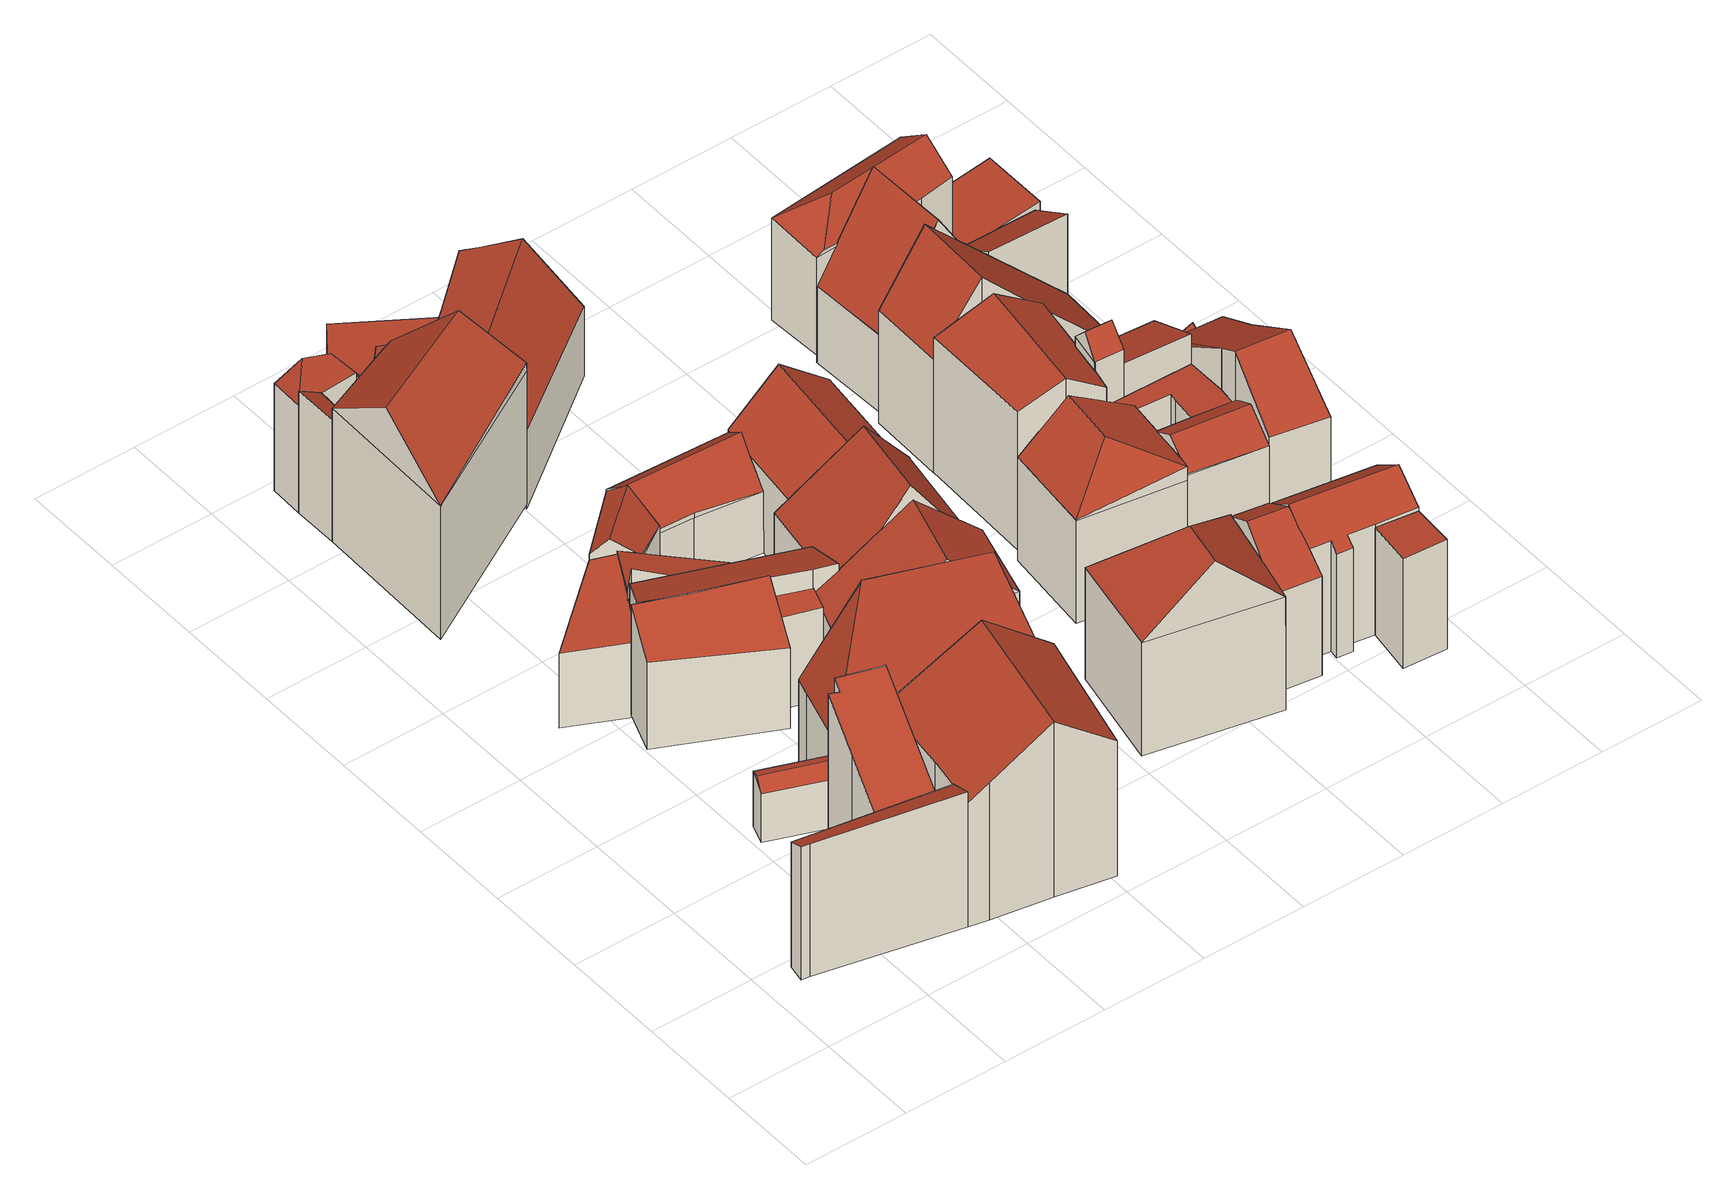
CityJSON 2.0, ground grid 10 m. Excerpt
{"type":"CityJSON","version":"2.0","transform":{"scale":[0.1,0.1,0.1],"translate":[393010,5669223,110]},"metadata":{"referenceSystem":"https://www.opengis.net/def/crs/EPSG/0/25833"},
"CityObjects":{
"building1":{"type":"Building","attributes":{"Dachtyp_tdc":"tdcFreeFormRoof","Gemeindeschluessel":14627140,"Dachneigung":41.01,"QualitaetDacherkennung":60,"Geometrietyp2DReferenz":"3000","function":"31001_9998","roofType":"5000","measuredHeight":6.2},"geometry":[{"type":"MultiSurface","lod":"2","boundaries":[[[0,1,2,3]],[[1,4,5,2]],[[4,6,7,5]],[[6,8,9,7]],[[8,10,11,9]],[[10,0,3,11]],[[12,10,8,13]],[[4,1,0,12,13,6]],[[0,10,12]],[[8,6,13]],[[3,2,5,7,9,11]]],"semantics":{"surfaces":[{"type":"WallSurface"},{"type":"RoofSurface"},{"type":"GroundSurface"}],"values":[0,0,0,0,0,0,1,1,0,0,2]}}]},
"building2":{"type":"Building","attributes":{"Gemeindeschluessel":14627140,"Geometrietyp2DReferenz":"3000","function":"31001_9998","roofType":"9999"},"children":["building2-1","building2-2","building2-3"]},
"building2-1":{"type":"BuildingPart","attributes":{"Dachtyp_tdc":"tdcPolyFlatRoof","Dachneigung":39.76,"QualitaetDacherkennung":80,"Geometrietyp2DReferenz":"3000","roofType":"2100","measuredHeight":17.14},"parents":["building2"],"geometry":[{"type":"MultiSurface","lod":"2","boundaries":[[[14,15,16,17]],[[15,18,19,16]],[[18,20,21,19]],[[20,22,23,21]],[[22,24,25,23]],[[24,26,27,28,25]],[[24,22,20,18,15,14,29,26]],[[28,17,16,19,21,23,25]],[[29,27,26]],[[14,17,28,27,29]]],"semantics":{"surfaces":[{"type":"WallSurface"},{"type":"RoofSurface"},{"type":"GroundSurface"},{"type":"ClosureSurface"}],"values":[0,0,0,0,0,0,1,2,0,3]}}]},
"building2-2":{"type":"BuildingPart","attributes":{"Dachtyp_tdc":"tdcPolyFlatRoof","Dachneigung":23.71,"QualitaetDacherkennung":49,"Geometrietyp2DReferenz":"3000","roofType":"2100","measuredHeight":14.38},"parents":["building2"],"geometry":[{"type":"MultiSurface","lod":"2","boundaries":[[[30,31,32,33,34]],[[31,35,36,32]],[[35,37,38,36]],[[37,39,40,41,38]],[[39,37,35,31,30]],[[33,32,36,38,41]],[[34,40,39,30]],[[34,33,41,40]]],"semantics":{"surfaces":[{"type":"WallSurface"},{"type":"RoofSurface"},{"type":"GroundSurface"},{"type":"ClosureSurface"}],"values":[0,0,0,0,1,2,0,3]}}]},
"building2-3":{"type":"BuildingPart","attributes":{"Dachtyp_tdc":"tdcGableRoof","Dachneigung":35.71,"QualitaetDacherkennung":78,"Geometrietyp2DReferenz":"3000","roofType":"3100","measuredHeight":18.74},"parents":["building2"],"geometry":[{"type":"MultiSurface","lod":"2","boundaries":[[[40,42,14,17,41]],[[27,43,44,28]],[[43,45,46,44]],[[45,47,48,46]],[[47,49,50,48]],[[49,51,52,50]],[[51,34,33,52]],[[49,47,45,43]],[[43,27,29,42,40,34,51,49]],[[41,17,28,44,46,48,50,52,33]],[[29,14,42]],[[27,28,17,14,29]],[[40,41,33,34]]],"semantics":{"surfaces":[{"type":"WallSurface"},{"type":"RoofSurface"},{"type":"GroundSurface"},{"type":"ClosureSurface"}],"values":[0,0,0,0,0,0,0,1,1,2,0,3,3]}}]},
"building3":{"type":"Building","attributes":{"Dachtyp_tdc":"tdcPolyFlatRoof","Gemeindeschluessel":14627140,"Dachneigung":31.59,"QualitaetDacherkennung":69,"Geometrietyp2DReferenz":"3000","function":"31001_9998","roofType":"2100","measuredHeight":11.88},"geometry":[{"type":"MultiSurface","lod":"2","boundaries":[[[53,54,55,56]],[[54,57,58,55]],[[57,59,60,58]],[[59,61,62,60]],[[61,63,64,62]],[[63,53,56,64]],[[63,61,59,57,54,53]],[[56,55,58,60,62,64]]],"semantics":{"surfaces":[{"type":"WallSurface"},{"type":"RoofSurface"},{"type":"GroundSurface"}],"values":[0,0,0,0,0,0,1,2]}}]},
"building4":{"type":"Building","attributes":{"Gemeindeschluessel":14627140,"Geometrietyp2DReferenz":"3000","function":"31001_9998","roofType":"9999"},"children":["building4-1","building4-2","building4-3"]},
"building4-1":{"type":"BuildingPart","attributes":{"Dachtyp_tdc":"tdcPolyFlatRoof","Dachneigung":0,"QualitaetDacherkennung":22,"Geometrietyp2DReferenz":"3000","roofType":"1000","measuredHeight":8.02},"parents":["building4"],"geometry":[{"type":"MultiSurface","lod":"2","boundaries":[[[65,66,67,68]],[[69,70,71,72]],[[73,74,75,76]],[[74,65,68,75]],[[74,73,70,69,66,65]],[[68,67,72,71,76,75]],[[72,67,66,69]],[[76,71,70,73]]],"semantics":{"surfaces":[{"type":"WallSurface"},{"type":"RoofSurface"},{"type":"GroundSurface"},{"type":"ClosureSurface"}],"values":[0,0,0,0,1,2,3,3]}}]},
"building4-2":{"type":"BuildingPart","attributes":{"Dachtyp_tdc":"tdcPolyFlatRoof","Dachneigung":22.35,"QualitaetDacherkennung":45,"Geometrietyp2DReferenz":"3000","roofType":"2100","measuredHeight":8.67},"parents":["building4"],"geometry":[{"type":"MultiSurface","lod":"2","boundaries":[[[77,78,79,80]],[[78,81,82,79]],[[81,83,84,82]],[[83,85,69,72,84]],[[86,87,88,67,66]],[[87,89,90,88]],[[89,91,92,90]],[[91,77,80,92]],[[91,89,87,86,85,83,81,78,77]],[[80,79,82,84,72,67,88,90,92]],[[86,66,69,85]],[[66,67,72,69]]],"semantics":{"surfaces":[{"type":"WallSurface"},{"type":"RoofSurface"},{"type":"GroundSurface"},{"type":"ClosureSurface"}],"values":[0,0,0,0,0,0,0,0,1,2,0,3]}}]},
"building4-3":{"type":"BuildingPart","attributes":{"Dachtyp_tdc":"tdcPolyFlatRoof","Dachneigung":22.11,"QualitaetDacherkennung":36,"Geometrietyp2DReferenz":"3000","roofType":"2100","measuredHeight":12.27},"parents":["building4"],"geometry":[{"type":"MultiSurface","lod":"2","boundaries":[[[93,94,95,71,70]],[[94,96,97,95]],[[96,98,99,97]],[[98,100,101,99]],[[100,102,103,101]],[[102,104,73,76,103]],[[104,102,100,98,96,94,93]],[[71,95,97,99,101,103,76]],[[93,70,73,104]],[[70,71,76,73]]],"semantics":{"surfaces":[{"type":"WallSurface"},{"type":"RoofSurface"},{"type":"GroundSurface"},{"type":"ClosureSurface"}],"values":[0,0,0,0,0,0,1,2,0,3]}}]},
"building5":{"type":"Building","attributes":{"Gemeindeschluessel":14627140,"Geometrietyp2DReferenz":"3000","function":"31001_9998","roofType":"9999"},"children":["building5-1","building5-2","building5-3"]},
"building5-1":{"type":"BuildingPart","attributes":{"Dachtyp_tdc":"tdcPolyFlatRoof","Dachneigung":33.22,"QualitaetDacherkennung":88,"Geometrietyp2DReferenz":"3000","roofType":"2100","measuredHeight":13.03},"parents":["building5"],"geometry":[{"type":"MultiSurface","lod":"2","boundaries":[[[105,106,107,108,109]],[[110,111,112,113,114]],[[110,106,105,111]],[[113,108,107,114]],[[105,109,112,111]],[[109,108,113,112]],[[114,107,106,110]]],"semantics":{"surfaces":[{"type":"WallSurface"},{"type":"RoofSurface"},{"type":"GroundSurface"},{"type":"ClosureSurface"}],"values":[0,0,1,2,0,3,3]}}]},
"building5-2":{"type":"BuildingPart","attributes":{"Dachtyp_tdc":"tdcGableRoof","Dachneigung":39.47,"QualitaetDacherkennung":64,"Geometrietyp2DReferenz":"3000","roofType":"3100","measuredHeight":19.58},"parents":["building5"],"geometry":[{"type":"MultiSurface","lod":"2","boundaries":[[[115,116,110,114,117]],[[118,119,120,121,107,106]],[[122,123,124,125,126]],[[123,115,117,124]],[[127,128,129,130]],[[131,132,116,129,128,133]],[[119,131,133,122]],[[122,133,128,127,123]],[[118,132,131,119]],[[116,132,118]],[[115,130,129,116]],[[123,127,130,115]],[[117,114,107,121,125,124]],[[106,110,116,118]],[[106,107,114,110]],[[126,120,119,122]],[[126,125,121,120]]],"semantics":{"surfaces":[{"type":"WallSurface"},{"type":"RoofSurface"},{"type":"GroundSurface"},{"type":"ClosureSurface"}],"values":[0,0,0,0,1,1,0,0,0,0,0,0,2,0,3,0,3]}}]},
"building5-3":{"type":"BuildingPart","attributes":{"Dachtyp_tdc":"tdcFreeFormRoof","Dachneigung":66.2,"QualitaetDacherkennung":9,"Geometrietyp2DReferenz":"3000","roofType":"5000","measuredHeight":14.61},"parents":["building5"],"geometry":[{"type":"MultiSurface","lod":"2","boundaries":[[[120,134,135,121]],[[134,109,108,135]],[[112,136,137,113]],[[136,138,139,137]],[[138,140,141,139]],[[140,126,125,141]],[[136,112,142]],[[112,109,134,143,142]],[[134,120,126,140]],[[134,140,138,143]],[[138,136,142,143]],[[125,121,135,108,113,137,139,141]],[[120,121,125,126]],[[113,108,109,112]]],"semantics":{"surfaces":[{"type":"WallSurface"},{"type":"RoofSurface"},{"type":"GroundSurface"},{"type":"ClosureSurface"}],"values":[0,0,0,0,0,0,1,1,1,1,1,2,3,3]}}]},
"building6":{"type":"Building","attributes":{"Dachtyp_tdc":"tdcPolyFlatRoof","Gemeindeschluessel":14627140,"Dachneigung":0,"QualitaetDacherkennung":49,"Geometrietyp2DReferenz":"3000","function":"31001_9998","roofType":"1000","measuredHeight":9.82},"geometry":[{"type":"MultiSurface","lod":"2","boundaries":[[[144,145,146,147]],[[145,148,149,146]],[[148,150,151,149]],[[150,144,147,151]],[[150,148,145,144]],[[147,146,149,151]]],"semantics":{"surfaces":[{"type":"WallSurface"},{"type":"RoofSurface"},{"type":"GroundSurface"}],"values":[0,0,0,0,1,2]}}]},
"building7":{"type":"Building","attributes":{"Dachtyp_tdc":"tdcFreeFormRoof","Gemeindeschluessel":14627140,"Dachneigung":72.83,"QualitaetDacherkennung":11,"Geometrietyp2DReferenz":"3000","function":"31001_9998","roofType":"5000","measuredHeight":22.43},"geometry":[{"type":"MultiSurface","lod":"2","boundaries":[[[152,153,154,155]],[[153,156,157,154]],[[156,158,159,157]],[[158,160,161,159]],[[160,162,163,161]],[[162,164,165,163]],[[164,152,155,165]],[[160,158,156,153,166]],[[153,152,167,166]],[[152,164,167]],[[164,162,160,166,167]],[[155,154,157,159,161,163,165]]],"semantics":{"surfaces":[{"type":"WallSurface"},{"type":"RoofSurface"},{"type":"GroundSurface"}],"values":[0,0,0,0,0,0,0,1,1,1,1,2]}}]},
"building8":{"type":"Building","attributes":{"Dachtyp_tdc":"tdcFreeFormRoof","Gemeindeschluessel":14627140,"Dachneigung":40.73,"QualitaetDacherkennung":50,"Geometrietyp2DReferenz":"3000","function":"31001_9998","roofType":"5000","measuredHeight":18.41},"geometry":[{"type":"MultiSurface","lod":"2","boundaries":[[[168,169,170,171]],[[169,172,173,170]],[[172,174,175,173]],[[174,176,177,175]],[[176,178,179,177]],[[178,168,171,179]],[[180,181,178,176,174,172]],[[169,168,181,180]],[[168,178,181]],[[172,169,180]],[[171,170,173,175,177,179]]],"semantics":{"surfaces":[{"type":"WallSurface"},{"type":"RoofSurface"},{"type":"GroundSurface"}],"values":[0,0,0,0,0,0,1,1,0,0,2]}}]},
"building9":{"type":"Building","attributes":{"Gemeindeschluessel":14627140,"Geometrietyp2DReferenz":"3000","function":"31001_9998","roofType":"9999"},"children":["building9-1","building9-2","building9-3","building9-4","building9-5"]},
"building9-1":{"type":"BuildingPart","attributes":{"Dachtyp_tdc":"tdcFreeFormRoof","Dachneigung":40.96,"QualitaetDacherkennung":6,"Geometrietyp2DReferenz":"3000","roofType":"5000","measuredHeight":3.73},"parents":["building9"],"geometry":[{"type":"MultiSurface","lod":"2","boundaries":[[[182,183,184,185,186]],[[187,188,189,190,191]],[[192,193,188,187]],[[192,187,183]],[[193,192,183,182]],[[193,182,188]],[[186,185,190,189]],[[191,184,183,187]],[[191,190,185,184]],[[186,189,188,182]]],"semantics":{"surfaces":[{"type":"WallSurface"},{"type":"RoofSurface"},{"type":"GroundSurface"},{"type":"ClosureSurface"}],"values":[0,0,1,1,1,1,2,0,3,3]}}]},
"building9-2":{"type":"BuildingPart","attributes":{"Dachtyp_tdc":"tdcPolyFlatRoof","Dachneigung":5.03,"QualitaetDacherkennung":58,"Geometrietyp2DReferenz":"3000","roofType":"2100","measuredHeight":5.02},"parents":["building9"],"geometry":[{"type":"MultiSurface","lod":"2","boundaries":[[[194,195,196,189,188]],[[195,197,198,196]],[[199,200,182,186,201]],[[200,199,197,195,194]],[[189,196,198,201,186]],[[199,201,198,197]],[[188,182,200,194]],[[188,189,186,182]]],"semantics":{"surfaces":[{"type":"WallSurface"},{"type":"RoofSurface"},{"type":"GroundSurface"},{"type":"ClosureSurface"}],"values":[0,0,0,1,2,3,0,3]}}]},
"building9-3":{"type":"BuildingPart","attributes":{"Dachtyp_tdc":"tdcFreeFormRoof","Dachneigung":55.04,"QualitaetDacherkennung":13,"Geometrietyp2DReferenz":"3000","roofType":"5000","measuredHeight":4.05},"parents":["building9"],"geometry":[{"type":"MultiSurface","lod":"2","boundaries":[[[202,191,190,203]],[[184,204,205,185]],[[206,204,184]],[[207,206,184,191]],[[207,191,202]],[[206,207,202,204]],[[203,190,185,205]],[[185,190,191,184]],[[203,205,204,202]]],"semantics":{"surfaces":[{"type":"WallSurface"},{"type":"RoofSurface"},{"type":"GroundSurface"},{"type":"ClosureSurface"}],"values":[0,0,1,1,0,1,2,3,3]}}]},
"building9-4":{"type":"BuildingPart","attributes":{"Dachtyp_tdc":"tdcPolyFlatRoof","Dachneigung":22.06,"QualitaetDacherkennung":67,"Geometrietyp2DReferenz":"3000","roofType":"2100","measuredHeight":12.29},"parents":["building9"],"geometry":[{"type":"MultiSurface","lod":"2","boundaries":[[[208,209,202,203,210]],[[211,212,213,205,204]],[[212,214,215,213]],[[214,212,211,209,208,216]],[[210,203,205,213,215]],[[211,204,202,209]],[[204,205,203,202]],[[210,215,214,216,208]]],"semantics":{"surfaces":[{"type":"WallSurface"},{"type":"RoofSurface"},{"type":"GroundSurface"},{"type":"ClosureSurface"}],"values":[0,0,0,1,2,0,3,3]}}]},
"building9-5":{"type":"BuildingPart","attributes":{"Dachtyp_tdc":"tdcGableRoof","Dachneigung":53.41,"QualitaetDacherkennung":55,"Geometrietyp2DReferenz":"3000","roofType":"3100","measuredHeight":14.01},"parents":["building9"],"geometry":[{"type":"MultiSurface","lod":"2","boundaries":[[[217,208,210,218]],[[214,219,201,215]],[[219,199,201]],[[220,221,222,198,197]],[[221,223,224,222]],[[223,225,226,224]],[[225,227,228,226]],[[227,217,218,228]],[[223,221,220,219,214,216,208,217]],[[217,227,225,223]],[[218,210,215,201,198,222,224,226,228]],[[214,215,210,208,216]],[[220,197,199,219]],[[197,198,201,199]]],"semantics":{"surfaces":[{"type":"WallSurface"},{"type":"RoofSurface"},{"type":"GroundSurface"},{"type":"ClosureSurface"}],"values":[0,0,0,0,0,0,0,0,1,1,2,3,0,3]}}]},
"building10":{"type":"Building","attributes":{"Gemeindeschluessel":14627140,"Geometrietyp2DReferenz":"3000","function":"31001_9998","roofType":"9999"},"children":["building10-1","building10-2","building10-3"]},
"building10-1":{"type":"BuildingPart","attributes":{"Dachtyp_tdc":"tdcGableRoof","Dachneigung":48.22,"QualitaetDacherkennung":80,"Geometrietyp2DReferenz":"3000","roofType":"3100","measuredHeight":10.47},"parents":["building10"],"geometry":[{"type":"MultiSurface","lod":"2","boundaries":[[[229,230,231,232]],[[230,233,234,231]],[[233,235,236,237,234]],[[238,229,232,239,240,241]],[[238,242,243,244,245]],[[246,243,242,247,248]],[[233,246,248,235]],[[230,244,243,246,233]],[[229,245,244,230]],[[238,245,229]],[[232,231,234,237,239]],[[241,249,238]],[[240,239,237,236]],[[241,240,236,235,249]],[[249,247,242,238]],[[235,248,247,249]]],"semantics":{"surfaces":[{"type":"WallSurface"},{"type":"RoofSurface"},{"type":"GroundSurface"},{"type":"ClosureSurface"}],"values":[0,0,0,0,1,1,0,0,0,0,2,0,3,3,0,3]}}]},
"building10-2":{"type":"BuildingPart","attributes":{"Dachtyp_tdc":"tdcGableRoof","Dachneigung":41.05,"QualitaetDacherkennung":83,"Geometrietyp2DReferenz":"3000","roofType":"3100","measuredHeight":13.27},"parents":["building10"],"geometry":[{"type":"MultiSurface","lod":"2","boundaries":[[[250,251,252,253]],[[251,254,255,252]],[[256,250,253,257,258,259]],[[254,251,260]],[[250,256,261]],[[251,250,261,260]],[[256,262,263,254,260,261]],[[253,252,255,264,257]],[[264,255,254,263,265]],[[259,262,256]],[[258,257,264,265]],[[258,265,263,262,259]]],"semantics":{"surfaces":[{"type":"WallSurface"},{"type":"RoofSurface"},{"type":"GroundSurface"},{"type":"ClosureSurface"}],"values":[0,0,0,0,0,1,1,2,0,0,3,3]}}]},
"building10-3":{"type":"BuildingPart","attributes":{"Dachtyp_tdc":"tdcGableRoof","Dachneigung":48.15,"QualitaetDacherkennung":87,"Geometrietyp2DReferenz":"3000","roofType":"3100","measuredHeight":10.36},"parents":["building10"],"geometry":[{"type":"MultiSurface","lod":"2","boundaries":[[[236,258,257,237]],[[265,266,267,264]],[[266,240,239,267]],[[268,269,247,249,241,270,265,263]],[[271,269,268,262,259]],[[236,235,248,271,259,258]],[[266,270,241,240]],[[265,270,266]],[[237,257,264,267,239]],[[264,257,258,265]],[[237,239,240,236]],[[262,268,263]],[[258,259,262,263,265]],[[269,271,248,247]],[[240,241,249,235,236]],[[235,249,247,248]]],"semantics":{"surfaces":[{"type":"WallSurface"},{"type":"RoofSurface"},{"type":"GroundSurface"},{"type":"ClosureSurface"}],"values":[0,0,0,1,1,0,0,0,2,3,3,0,3,0,3,3]}}]},
"building11":{"type":"Building","attributes":{"Dachtyp_tdc":"tdcFreeFormRoof","Gemeindeschluessel":14627140,"Dachneigung":55.34,"QualitaetDacherkennung":66,"Geometrietyp2DReferenz":"3000","function":"31001_9998","roofType":"5000","measuredHeight":19.71},"geometry":[{"type":"MultiSurface","lod":"2","boundaries":[[[272,273,274,275]],[[273,276,277,274]],[[276,278,279,277]],[[278,280,281,279]],[[280,272,275,281]],[[282,278,283]],[[278,276,273,284,283]],[[285,282,283,284,286]],[[280,285,286,272]],[[272,286,284,273]],[[278,282,285,280]],[[275,274,277,279,281]]],"semantics":{"surfaces":[{"type":"WallSurface"},{"type":"RoofSurface"},{"type":"GroundSurface"}],"values":[0,0,0,0,0,1,1,1,0,0,0,2]}}]},
"building12":{"type":"Building","attributes":{"Gemeindeschluessel":14627140,"Geometrietyp2DReferenz":"3000","function":"31001_9998","roofType":"9999"},"children":["building12-1","building12-2","building12-3","building12-4"]},
"building12-1":{"type":"BuildingPart","attributes":{"Dachtyp_tdc":"tdcPolyFlatRoof","Dachneigung":2.97,"QualitaetDacherkennung":72,"Geometrietyp2DReferenz":"3000","roofType":"2100","measuredHeight":11.77},"parents":["building12"],"geometry":[{"type":"MultiSurface","lod":"2","boundaries":[[[287,288,289,290]],[[291,292,293,294]],[[292,287,290,293]],[[292,291,288,287]],[[290,289,294,293]],[[294,289,288,291]]],"semantics":{"surfaces":[{"type":"WallSurface"},{"type":"RoofSurface"},{"type":"GroundSurface"},{"type":"ClosureSurface"}],"values":[0,0,0,1,2,3]}}]},
"building12-2":{"type":"BuildingPart","attributes":{"Dachtyp_tdc":"tdcGableRoof","Dachneigung":37.71,"QualitaetDacherkennung":85,"Geometrietyp2DReferenz":"3000","roofType":"3100","measuredHeight":14.24},"parents":["building12"],"geometry":[{"type":"MultiSurface","lod":"2","boundaries":[[[295,296,297,298]],[[296,299,300,297]],[[299,301,302,300]],[[301,303,304,305,302]],[[306,307,308,309,310]],[[307,311,312,308]],[[311,313,314,312]],[[313,315,291,294,314]],[[316,295,298,289,288]],[[313,311,307,306,317,318]],[[318,319,303,301,299,296,295,316,315,313]],[[298,297,300,302,305,320,309,308,312,314,294,289]],[[321,319,318]],[[320,305,304,322]],[[322,304,303,319,321]],[[317,321,318]],[[320,322,310,309]],[[306,310,322,321,317]],[[316,288,291,315]],[[288,289,294,291]]],"semantics":{"surfaces":[{"type":"WallSurface"},{"type":"RoofSurface"},{"type":"GroundSurface"},{"type":"ClosureSurface"}],"values":[0,0,0,0,0,0,0,0,0,1,1,2,0,3,3,0,3,3,0,3]}}]},
"building12-3":{"type":"BuildingPart","attributes":{"Dachtyp_tdc":"tdcHipAndGableRoof","Dachneigung":44.96,"QualitaetDacherkennung":61,"Geometrietyp2DReferenz":"3000","roofType":"5000","measuredHeight":18.43},"parents":["building12"],"geometry":[{"type":"MultiSurface","lod":"2","boundaries":[[[323,324,325,326]],[[324,327,328,329,330,325]],[[331,323,326,332]],[[327,324,333]],[[323,331,334]],[[324,323,334,333]],[[331,335,336,327,333,334]],[[326,325,330,337,332]],[[332,337,338,335,331]],[[336,328,327]],[[337,330,329,338]],[[338,329,328,336,335]]],"semantics":{"surfaces":[{"type":"WallSurface"},{"type":"RoofSurface"},{"type":"GroundSurface"},{"type":"ClosureSurface"}],"values":[0,0,0,1,0,1,1,2,0,0,3,3]}}]},
"building12-4":{"type":"BuildingPart","attributes":{"Dachtyp_tdc":"tdcGableRoof","Dachneigung":32.37,"QualitaetDacherkennung":70,"Geometrietyp2DReferenz":"3000","roofType":"3100","measuredHeight":14.04},"parents":["building12"],"geometry":[{"type":"MultiSurface","lod":"2","boundaries":[[[329,310,309,330]],[[304,339,340,305]],[[339,338,337,340]],[[339,341,319,321,342,335,338]],[[328,336,342,321,317,343]],[[329,328,343,306,310]],[[304,303,341,339]],[[337,330,309,320,305,340]],[[330,337,338,329]],[[305,320,322,304]],[[320,309,310,322]],[[306,343,317]],[[303,319,341]],[[322,321,319,303,304]],[[310,306,317,321,322]],[[342,336,335]],[[335,336,328,329,338]]],"semantics":{"surfaces":[{"type":"WallSurface"},{"type":"RoofSurface"},{"type":"GroundSurface"},{"type":"ClosureSurface"}],"values":[0,0,0,1,1,0,0,2,3,3,3,0,0,3,3,0,3]}}]},
"building13":{"type":"Building","attributes":{"Gemeindeschluessel":14627140,"Geometrietyp2DReferenz":"3000","function":"31001_9998","roofType":"9999"},"children":["building13-1","building13-2","building13-3"]},
"building13-1":{"type":"BuildingPart","attributes":{"Dachtyp_tdc":"tdcHipAndGableRoof","Dachneigung":47.82,"QualitaetDacherkennung":58,"Geometrietyp2DReferenz":"3000","roofType":"5000","measuredHeight":15.99},"parents":["building13"],"geometry":[{"type":"MultiSurface","lod":"2","boundaries":[[[344,345,346,347]],[[345,348,349,346]],[[348,350,351,349]],[[352,353,354,355]],[[356,357,358]],[[359,360,361,362,358,357,363,364]],[[356,358,362,348]],[[350,361,360,352]],[[348,362,361,350]],[[352,360,359,365,366,353]],[[344,367,368,357,356,345]],[[345,356,348]],[[354,347,346,349,351,355]],[[347,354,353,344]],[[355,351,350,352]],[[368,363,357]],[[365,359,364]],[[353,366,367,344]],[[367,366,365,364,363,368]]],"semantics":{"surfaces":[{"type":"WallSurface"},{"type":"RoofSurface"},{"type":"GroundSurface"},{"type":"ClosureSurface"}],"values":[0,0,0,0,1,1,1,0,0,0,0,0,2,3,3,0,0,3,3]}}]},
"building13-2":{"type":"BuildingPart","attributes":{"Dachtyp_tdc":"tdcGableRoof","Dachneigung":36.09,"QualitaetDacherkennung":80,"Geometrietyp2DReferenz":"3000","roofType":"3100","measuredHeight":13.73},"parents":["building13"],"geometry":[{"type":"MultiSurface","lod":"2","boundaries":[[[366,369,370,371,354,353]],[[372,373,374,375]],[[372,367,344,347,373]],[[372,376,377,363,368]],[[378,365,364,377,376,379]],[[375,379,376,372]],[[369,378,379,375]],[[366,365,378,369]],[[372,368,367]],[[347,354,371,374,373]],[[353,354,347,344]],[[353,344,367,366]],[[370,369,375]],[[375,374,371,370]],[[377,364,363]],[[367,368,363,364,365,366]]],"semantics":{"surfaces":[{"type":"WallSurface"},{"type":"RoofSurface"},{"type":"GroundSurface"},{"type":"ClosureSurface"}],"values":[0,0,0,1,1,0,0,0,0,2,3,3,0,3,0,3]}}]},
"building13-3":{"type":"BuildingPart","attributes":{"Dachtyp_tdc":"tdcPolyFlatRoof","Dachneigung":2.89,"QualitaetDacherkennung":64,"Geometrietyp2DReferenz":"3000","roofType":"2100","measuredHeight":11.55},"parents":["building13"],"geometry":[{"type":"MultiSurface","lod":"2","boundaries":[[[380,381,351,350]],[[380,382,383,381]],[[382,384,385,383]],[[384,375,374,385]],[[370,386,387,371]],[[386,388,389,387]],[[388,390,391,389]],[[390,392,352,355,391]],[[392,390,388,386,370,375,384,382,380,350]],[[351,381,383,385,374,371,387,389,391,355]],[[370,371,374,375]],[[350,352,392]],[[350,351,355,352]]],"semantics":{"surfaces":[{"type":"WallSurface"},{"type":"RoofSurface"},{"type":"GroundSurface"},{"type":"ClosureSurface"}],"values":[0,0,0,0,0,0,0,0,1,2,3,0,3]}}]},
"building14":{"type":"Building","attributes":{"Gemeindeschluessel":14627140,"Geometrietyp2DReferenz":"3000","function":"31001_9998","roofType":"9999"},"children":["building14-1","building14-2","building14-3"]},
"building14-1":{"type":"BuildingPart","attributes":{"Dachtyp_tdc":"tdcGableRoof","Dachneigung":23.58,"QualitaetDacherkennung":34,"Geometrietyp2DReferenz":"3000","roofType":"3100","measuredHeight":16.74},"parents":["building14"],"geometry":[{"type":"MultiSurface","lod":"2","boundaries":[[[393,394,395,396]],[[394,397,398,395]],[[397,399,400,398]],[[399,401,402,400]],[[401,403,404,402]],[[403,405,406,404]],[[405,407,408,406]],[[403,401,399,397]],[[397,394,393,409,410,407,405,403]],[[411,412,396,395,398,400,402,404,406,408]],[[412,411,410,409]],[[393,396,412,409]],[[411,408,407,410]]],"semantics":{"surfaces":[{"type":"WallSurface"},{"type":"RoofSurface"},{"type":"GroundSurface"},{"type":"ClosureSurface"}],"values":[0,0,0,0,0,0,0,1,1,2,3,3,3]}}]},
"building14-2":{"type":"BuildingPart","attributes":{"Dachtyp_tdc":"tdcGableRoof","Dachneigung":46.55,"QualitaetDacherkennung":76,"Geometrietyp2DReferenz":"3000","roofType":"3100","measuredHeight":16.96},"parents":["building14"],"geometry":[{"type":"MultiSurface","lod":"2","boundaries":[[[413,414,415,416,408,407]],[[417,418,393,396,419,420]],[[413,421,422,423,414]],[[418,417,423,422,424]],[[424,422,421]],[[414,423,417]],[[408,416,419,396,412,411]],[[420,415,414,417]],[[420,419,416,415]],[[409,393,418,424]],[[409,412,396,393]],[[410,409,424,421]],[[410,411,412,409]],[[407,410,421,413]],[[407,408,411,410]]],"semantics":{"surfaces":[{"type":"WallSurface"},{"type":"RoofSurface"},{"type":"GroundSurface"},{"type":"ClosureSurface"}],"values":[0,0,1,1,0,0,2,0,3,0,3,0,3,0,3]}}]},
"building14-3":{"type":"BuildingPart","attributes":{"Dachtyp_tdc":"tdcPolyFlatRoof","Dachneigung":21.99,"QualitaetDacherkennung":69,"Geometrietyp2DReferenz":"3000","roofType":"2100","measuredHeight":13.61},"parents":["building14"],"geometry":[{"type":"MultiSurface","lod":"2","boundaries":[[[425,426,427,428]],[[426,420,419,427]],[[415,429,430,416]],[[429,425,428,430]],[[429,415,420,426,425]],[[428,427,419,416,430]],[[415,416,419,420]]],"semantics":{"surfaces":[{"type":"WallSurface"},{"type":"RoofSurface"},{"type":"GroundSurface"},{"type":"ClosureSurface"}],"values":[0,0,0,0,1,2,3]}}]},
"building15":{"type":"Building","attributes":{"Dachtyp_tdc":"tdcGableRoof","Gemeindeschluessel":14627140,"Dachneigung":46.56,"QualitaetDacherkennung":22,"Geometrietyp2DReferenz":"3000","function":"31001_9998","roofType":"3100","measuredHeight":18.82},"geometry":[{"type":"MultiSurface","lod":"2","boundaries":[[[431,432,433,434]],[[432,435,436,433]],[[435,437,438,436]],[[437,439,440,438]],[[439,441,442,440]],[[441,443,444,442]],[[443,431,434,444]],[[439,437,435,432]],[[432,431,443,441,439]],[[434,433,436,438,440,442,444]]],"semantics":{"surfaces":[{"type":"WallSurface"},{"type":"RoofSurface"},{"type":"GroundSurface"}],"values":[0,0,0,0,0,0,0,1,1,2]}}]},
"building16":{"type":"Building","attributes":{"Dachtyp_tdc":"tdcFreeFormRoof","Gemeindeschluessel":14627140,"Dachneigung":40.68,"QualitaetDacherkennung":44,"Geometrietyp2DReferenz":"3000","function":"31001_9998","roofType":"5000","measuredHeight":13.06},"geometry":[{"type":"MultiSurface","lod":"2","boundaries":[[[445,446,447,448]],[[446,449,450,447]],[[449,451,452,450]],[[451,453,454,452]],[[453,445,448,454]],[[445,455,456,457]],[[453,451,458,456,455]],[[456,458,449,446,457]],[[446,445,457]],[[451,449,458]],[[445,453,455]],[[448,447,450,452,454]]],"semantics":{"surfaces":[{"type":"WallSurface"},{"type":"RoofSurface"},{"type":"GroundSurface"}],"values":[0,0,0,0,0,1,1,1,0,0,0,2]}}]},
"building17":{"type":"Building","attributes":{"Gemeindeschluessel":14627140,"Geometrietyp2DReferenz":"3000","function":"31001_9998","roofType":"9999"},"children":["building17-1","building17-2"]},
"building17-1":{"type":"BuildingPart","attributes":{"Dachtyp_tdc":"tdcPolyFlatRoof","Dachneigung":31.59,"QualitaetDacherkennung":92,"Geometrietyp2DReferenz":"3000","roofType":"2100","measuredHeight":11.73},"parents":["building17"],"geometry":[{"type":"MultiSurface","lod":"2","boundaries":[[[459,460,461,462]],[[460,463,464,465,466,461]],[[467,459,462,468,469,470]],[[467,463,460,459]],[[462,461,466,468]],[[467,470,464,463]],[[469,468,466,465]],[[469,465,464,470]]],"semantics":{"surfaces":[{"type":"WallSurface"},{"type":"RoofSurface"},{"type":"GroundSurface"},{"type":"ClosureSurface"}],"values":[0,0,0,1,2,0,3,3]}}]},
"building17-2":{"type":"BuildingPart","attributes":{"Dachtyp_tdc":"tdcGableRoof","Dachneigung":57.92,"QualitaetDacherkennung":77,"Geometrietyp2DReferenz":"3000","roofType":"3100","measuredHeight":17.53},"parents":["building17"],"geometry":[{"type":"MultiSurface","lod":"2","boundaries":[[[471,472,473,474]],[[472,469,468,473]],[[465,475,476,466]],[[475,471,474,476]],[[477,478,479,471]],[[470,480,479,478,464]],[[465,464,478,477,475]],[[472,480,470,469]],[[471,479,480,472]],[[475,477,471]],[[474,473,468,466,476]],[[466,468,469,465]],[[469,470,464,465]]],"semantics":{"surfaces":[{"type":"WallSurface"},{"type":"RoofSurface"},{"type":"GroundSurface"},{"type":"ClosureSurface"}],"values":[0,0,0,0,1,1,0,0,0,0,2,3,3]}}]},
"building18":{"type":"Building","attributes":{"Gemeindeschluessel":14627140,"Geometrietyp2DReferenz":"3000","function":"31001_9998","roofType":"9999"},"children":["building18-1","building18-2","building18-3"]},
"building18-1":{"type":"BuildingPart","attributes":{"Dachtyp_tdc":"tdcPolyFlatRoof","Dachneigung":24.78,"QualitaetDacherkennung":76,"Geometrietyp2DReferenz":"3000","roofType":"2100","measuredHeight":4.92},"parents":["building18"],"geometry":[{"type":"MultiSurface","lod":"2","boundaries":[[[481,482,483,484]],[[482,485,486,483]],[[487,481,484,488]],[[487,485,482,481]],[[484,483,486,488]],[[487,488,486,485]]],"semantics":{"surfaces":[{"type":"WallSurface"},{"type":"RoofSurface"},{"type":"GroundSurface"},{"type":"ClosureSurface"}],"values":[0,0,0,1,2,3]}}]},
"building18-2":{"type":"BuildingPart","attributes":{"Dachtyp_tdc":"tdcPolyFlatRoof","Dachneigung":34.19,"QualitaetDacherkennung":42,"Geometrietyp2DReferenz":"3000","roofType":"2100","measuredHeight":16.77},"parents":["building18"],"geometry":[{"type":"MultiSurface","lod":"2","boundaries":[[[489,490,491,492]],[[489,493,494,490]],[[493,495,496,494]],[[493,489,492,497,495]],[[496,491,490,494]],[[491,496,495,497,492]]],"semantics":{"surfaces":[{"type":"WallSurface"},{"type":"RoofSurface"},{"type":"GroundSurface"},{"type":"ClosureSurface"}],"values":[0,0,0,1,2,3]}}]},
"building18-3":{"type":"BuildingPart","attributes":{"Dachtyp_tdc":"tdcGableRoof","Dachneigung":33.67,"QualitaetDacherkennung":80,"Geometrietyp2DReferenz":"3000","roofType":"3100","measuredHeight":18.14},"parents":["building18"],"geometry":[{"type":"MultiSurface","lod":"2","boundaries":[[[498,492,491,499]],[[500,487,488,496,495]],[[501,502,503,486,485]],[[502,504,505,503]],[[504,506,507,505]],[[506,508,509,507]],[[508,498,499,509]],[[504,502,501,500,495,497,492,498]],[[498,508,506,504]],[[499,491,496,488,486,503,505,507,509]],[[495,496,491,492,497]],[[501,485,487,500]],[[485,486,488,487]]],"semantics":{"surfaces":[{"type":"WallSurface"},{"type":"RoofSurface"},{"type":"GroundSurface"},{"type":"ClosureSurface"}],"values":[0,0,0,0,0,0,0,1,1,2,3,0,3]}}]},
"building19":{"type":"Building","attributes":{"Dachtyp_tdc":"tdcPolyFlatRoof","Gemeindeschluessel":14627140,"Dachneigung":5.67,"QualitaetDacherkennung":80,"Geometrietyp2DReferenz":"3000","function":"31001_9998","roofType":"2100","measuredHeight":2.74},"geometry":[{"type":"MultiSurface","lod":"2","boundaries":[[[510,511,512,513]],[[511,514,515,512]],[[514,516,517,515]],[[516,510,513,517]],[[516,514,511,510]],[[513,512,515,517]]],"semantics":{"surfaces":[{"type":"WallSurface"},{"type":"RoofSurface"},{"type":"GroundSurface"}],"values":[0,0,0,0,1,2]}}]}
},
"vertices":[
[142,175,107],[140,166,99],[140,166,47],[142,175,47],[131,169,99],[131,169,47],[79,189,99],[79,189,47],[86,208,106],[86,208,47],[145,186,106],[145,186,47],[143,177,109],[83,199,109],
[171,82,126],[117,91,126],[117,91,27],[171,82,27],[124,129,158],[124,129,27],[131,169,192],[131,169,27],[140,166,191],[140,166,27],[142,175,198],[142,175,27],[185,164,196],[185,164,155],[185,164,27],[177,117,156],
[161,27,171],[26,57,169],[26,57,27],[161,27,27],[161,27,159],[18,58,169],[18,58,27],[21,75,161],[21,75,27],[165,50,161],[165,50,159],[165,50,27],
[171,82,158],[266,144,214],[266,144,27],[326,128,167],[326,128,27],[292,2,171],[292,2,27],[237,13,214],[237,13,27],[180,23,173],[180,23,27],
[175,275,141],[70,325,148],[70,325,55],[175,275,55],[85,365,173],[85,365,55],[128,348,173],[128,348,55],[193,325,173],[193,325,55],[184,300,158],[184,300,55],
[121,466,129],[143,458,129],[143,458,49],[121,466,49],[118,412,129],[112,402,129],[112,402,49],[118,412,49],[91,366,129],[34,393,129],[34,393,49],[91,366,49],
[227,401,92],[200,415,104],[200,415,49],[227,401,49],[167,423,118],[167,423,49],[140,436,130],[140,436,49],[118,412,136],[143,458,132],[156,453,127],[156,453,49],[162,451,124],[162,451,49],[235,425,92],[235,425,49],
[112,402,154],[255,350,152],[255,350,49],[247,305,170],[247,305,49],[227,312,170],[227,312,49],[193,325,171],[193,325,49],[128,348,172],[128,348,49],[91,366,171],
[32,699,191],[30,662,192],[30,662,76],[32,699,76],[32,699,190],[9,655,206],[9,698,206],[9,698,190],[9,698,76],[9,655,76],
[6,510,218],[9,655,218],[6,510,76],[30,662,218],[79,679,218],[79,679,140],[79,679,76],[89,682,218],[158,595,218],[158,595,76],[89,682,76],[89,682,146],[158,595,227],[123,638,272],[7,582,272],[6,510,219],[79,679,226],[30,662,221],[89,682,227],
[69,701,190],[69,701,76],[10,731,190],[10,731,76],[58,720,190],[58,720,76],[78,696,178],[78,696,76],[24,713,222],[51,711,214],
[227,312,150],[219,289,150],[219,289,52],[227,312,52],[184,300,150],[184,300,52],[193,325,150],[193,325,52],
[326,128,130],[142,175,130],[142,175,32],[326,128,32],[145,186,130],[145,186,32],[159,233,130],[159,233,32],[165,251,130],[165,251,32],[203,240,130],[203,240,32],[345,197,130],[345,197,32],[191,203,256],[300,172,248],
[365,271,165],[345,197,163],[345,197,33],[365,271,33],[203,240,142],[203,240,33],[219,289,144],[219,289,33],[227,312,145],[227,312,33],[247,305,163],[247,305,33],[286,215,217],[308,288,217],
[122,754,95],[99,730,95],[99,730,89],[99,730,71],[122,754,71],[58,720,95],[98,774,95],[98,774,71],[58,720,71],[58,720,89],[92,743,107],[101,753,108],
[98,774,115],[134,823,120],[134,823,71],[222,765,121],[222,765,71],[168,718,115],[122,754,115],[168,718,71],
[78,695,89],[78,695,71],[106,724,89],[106,724,71],[98,724,97],[69,707,111],
[104,663,193],[78,695,177],[104,663,71],[106,724,175],[111,730,175],[111,730,71],[140,695,193],[140,695,71],[107,666,193],
[132,628,211],[132,628,71],[168,718,192],[222,765,191],[233,753,197],[233,753,71],[257,728,211],[257,728,71],[291,692,145],[291,692,71],[158,595,154],[158,595,71],
[162,451,117],[156,453,117],[156,453,43],[162,451,43],[121,466,117],[121,466,43],[180,520,117],[180,520,109],[180,520,43],[198,474,117],[198,474,43],[198,474,109],[198,474,114],[187,501,147],[137,460,147],[156,453,128],[162,451,122],[121,466,135],[187,503,146],[180,520,131],[197,476,117],
[401,516,132],[387,398,131],[387,398,43],[401,516,43],[287,411,131],[287,411,43],[301,518,132],[301,518,43],[301,518,109],[301,518,129],[337,404,175],[351,517,175],[300,514,132],[296,484,132],[294,463,43],[294,463,109],
[231,472,109],[231,472,43],[298,497,146],[186,503,146],[231,472,114],[180,520,133],
[365,271,137],[247,305,137],[247,305,36],[365,271,36],[255,350,137],[255,350,36],[266,413,137],[266,413,36],[386,392,137],[386,392,36],[386,392,145],[320,367,233],[306,288,233],[386,392,144],[365,271,144],
[636,75,124],[643,120,122],[643,120,7],[636,75,7],[682,114,122],[678,72,124],[678,72,7],[682,114,7],
[618,124,125],[617,115,118],[617,115,7],[618,124,7],[602,117,118],[602,117,7],[603,126,125],[603,126,7],[583,129,125],[583,129,113],[583,129,7],[592,192,124],[687,175,125],[687,175,7],[592,192,7],[592,192,113],[686,162,135],[686,162,7],[685,144,149],[685,144,7],[682,114,126],[643,120,125],[590,179,134],[587,160,149],[585,145,137],[587,160,7],[587,160,147],[587,160,113],
[408,120,128],[429,220,126],[429,220,7],[408,120,7],[558,198,127],[558,198,125],[558,198,113],[558,198,7],[532,93,128],[532,93,7],[481,151,191],[471,106,191],[543,137,128],[557,195,127],[538,114,7],[538,114,113],
[580,108,113],[580,108,7],[583,129,127],[550,166,147],[592,192,125],
[557,253,125],[458,269,125],[458,269,15],[557,253,15],[467,357,125],[467,357,15],[544,341,125],[544,341,15],[568,336,125],[564,302,125],[564,302,15],[568,336,15],[458,269,126],[557,253,140],[504,291,174],[564,302,140],[568,336,140],[544,341,154],[511,348,174],[559,264,140],[563,300,140],[564,302,139],[564,302,130],[557,253,130],[557,253,132],
[602,298,130],[602,298,128],[602,298,15],[630,241,130],[630,241,15],[638,293,15],[638,293,130],[634,270,152],[561,280,152],[602,298,138],[638,293,138],
[550,363,125],[550,363,15],[641,356,130],[641,356,15],[641,317,130],[641,317,15],[606,331,128],[606,331,15],[607,339,128],[607,339,15],[569,344,126],[569,344,15],[568,336,126],
[550,363,167],[544,341,169],[544,341,26],[550,363,26],[509,348,193],[509,348,26],[467,357,174],[467,357,26],[471,471,170],[471,471,26],[525,463,193],[525,463,26],[570,457,162],[570,457,26],[558,397,165],[558,397,26],[549,363,168],[556,397,166],[556,397,26],[549,363,26],
[558,397,177],[580,395,177],[580,395,148],[580,395,26],[577,361,177],[550,363,177],[577,361,26],[577,361,162],[556,397,177],[553,380,196],[578,378,196],[549,363,177],
[641,404,142],[641,356,162],[641,356,26],[641,404,26],[581,409,142],[581,409,26],
[570,457,156],[515,465,214],[515,465,25],[570,457,25],[471,471,146],[471,471,25],[473,545,145],[473,545,25],[518,543,214],[518,543,25],[656,536,68],[656,536,25],[652,455,69],[652,455,25],
[470,621,149],[467,676,154],[467,676,45],[470,621,45],[607,689,154],[607,689,45],[613,630,150],[613,630,45],[579,626,149],[579,626,45],[477,621,153],[508,651,176],[467,675,155],[610,660,176],
[656,578,128],[656,536,154],[656,536,37],[656,578,37],[580,540,152],[580,540,128],[580,540,119],[580,540,37],[580,579,128],[580,579,37],[580,579,119],[580,579,127],
[470,621,119],[579,626,119],[579,626,37],[470,621,37],[473,545,119],[473,545,37],[473,545,120],[531,542,212],[529,624,212],[579,626,127],
[697,461,44],[722,459,56],[722,459,7],[697,461,7],[706,399,54],[706,399,7],[686,400,44],[686,400,7],
[641,356,148],[641,356,7],[641,317,7],[641,317,174],[641,404,115],[641,404,7],[654,403,115],[654,403,7],[648,366,141],
[638,295,188],[638,295,7],[686,400,115],[706,399,114],[693,345,151],[693,345,7],[689,289,188],[689,289,7],[685,232,137],[685,232,7],[630,241,139],[630,241,7],
[613,630,64],[607,689,70],[607,689,43],[613,630,43],[705,700,70],[705,700,43],[709,640,64],[709,640,43]
]}
